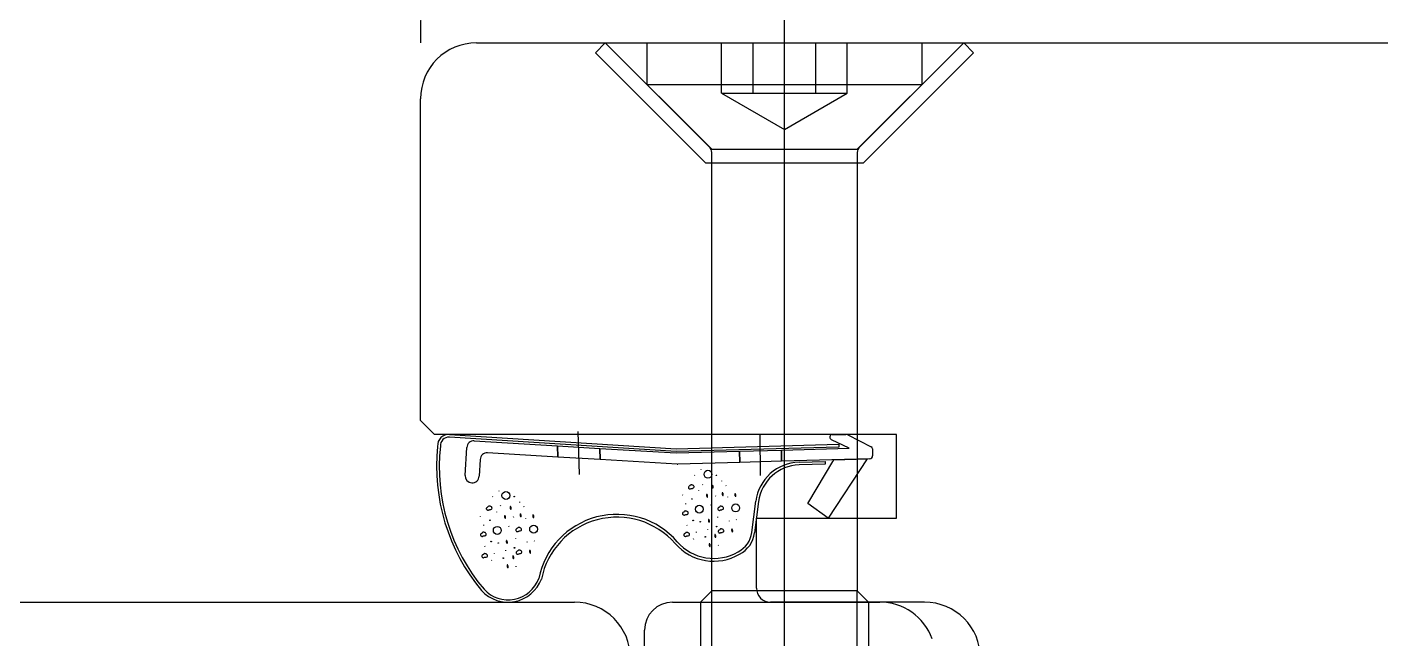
# Model space of a CAD drawing. Header units: centimetres. Extents: x 0.3 to 84.3, y 0.3 to 59.7.
# Drawn here: x 52.7259 to 52.8226, y 11.896 to 11.9397 of the extents above; entities that cross this region are included whole.
import ezdxf

# ---------------------------------------------------------------- set-up
doc = ezdxf.new("R2010")
doc.units = ezdxf.units.CM
doc.linetypes.add('AUSGEZOGEN', pattern=[0])
doc.linetypes.add('VERDECKT', pattern=[9.524999999999999, 6.35, -3.175])
doc.layers.add('Fenster', color=7, linetype='AUSGEZOGEN', lineweight=35)
doc.layers.add('Oeffnungsrichtung Fenster', color=7, linetype='AUSGEZOGEN', lineweight=25)

msp = doc.modelspace()

# ---------------------------------------------------------------- linework, layer by layer
at = {"layer": 'Fenster', "color": 7, "linetype": 'AUSGEZOGEN', "lineweight": 25}
for p, q in [((52.78000581019972, 11.85460041112629), (52.78000581019972, 11.94260040915933)), ((52.75800581069146, 11.93859940924909), (52.88200580791984, 11.93859940924909)), ((52.76649870372038, 11.9378923024839), (52.76720581048578, 11.93859940924932)), ((52.76720581048578, 11.93859940924932), (52.77480581031588, 11.9309994094192)), ((52.77020581041873, 11.93860040924874), (52.78980580998061, 11.93860040924874)), ((52.77020581041873, 11.93560040931579), (52.77020581041873, 11.93860040924874)), ((52.77551675040769, 11.93500040932918), (52.77551675040769, 11.93860040924874)), ((52.7777612803037, 11.93500040932918), (52.7777612803037, 11.93860040924874)), ((52.78225034009568, 11.93500040932918), (52.78225034009568, 11.93860040924874)), ((52.78449486999164, 11.93500040932918), (52.78449486999164, 11.93860040924874)), ((52.78520581008345, 11.9309994094192), (52.79280580991356, 11.93859940924932)), ((52.78980580998061, 11.93860040924874), (52.78980580998061, 11.93560040931579)), ((52.79280580991356, 11.93859940924932), (52.79351291667894, 11.9378923024839)), ((52.7743915967628, 11.92999940944156), (52.76649870372038, 11.9378923024839)), ((52.79351291667894, 11.9378923024839), (52.78562002363658, 11.92999940944156)), ((52.78980580998061, 11.93560040931579), (52.77020581041873, 11.93560040931579)), ((52.77020581041873, 11.93560040931579), (52.77463107438798, 11.93117514534651)), ((52.78980580998061, 11.93560040931579), (52.7853805460114, 11.93117514534651)), ((52.75400581078086, 11.91159940985258), (52.75400581078086, 11.93459940933849)), ((52.77551675040769, 11.93500040932918), (52.78449486999164, 11.93500040932918)), ((52.77551675040769, 11.93500040932918), (52.78000581019972, 11.93240864944987)), ((52.78000581019972, 11.93240864944987), (52.78449486999164, 11.93500040932918)), ((52.77480581031588, 11.9309994094192), (52.78520581008345, 11.9309994094192)), ((52.77480681031532, 11.9309994094192), (52.78520481008407, 11.9309994094192)), ((52.77480681031532, 11.89940041012492), (52.77480681031532, 11.93075088128731)), ((52.78520481008407, 11.93075088128731), (52.78520481008407, 11.89940041012492)), ((52.78562002363658, 11.92999940944156), (52.7743915967628, 11.92999940944156)), ((52.75500581075851, 11.91059940987494), (52.75400581078086, 11.91159940985258)), ((52.78800581002091, 11.91059940987494), (52.75500581075851, 11.91059940987494)), ((52.77227397580748, 11.90936936055996), (52.75606554374468, 11.91039981283725)), ((52.75607823314117, 11.91059940987494), (52.77227751757425, 11.90956953915884)), ((52.76535608047075, 11.90773627733597), (52.76526966383458, 11.91080999922815)), ((52.77825039013807, 11.91059422723138), (52.77827060903721, 11.90766512802166)), ((52.7834107627184, 11.91059940987494), (52.78439984537613, 11.91059940987494)), ((52.78452129264824, 11.91056253551278), (52.78620792604998, 11.90971732289405)), ((52.78800581002091, 11.90459941000905), (52.78800581002091, 11.91059940987494)), ((52.75719813934093, 11.90766684677792), (52.7573163887547, 11.90966334794184)), ((52.7578450763991, 11.9101329108793), (52.76379812571125, 11.90977656845612)), ((52.76382058873438, 11.90897758935953), (52.76379812571125, 11.90977656845612)), ((52.76379812571125, 11.90977656845612), (52.7668043702993, 11.90959661824496)), ((52.76379812571125, 11.90977656845612), (52.76382058873438, 11.90897758935953)), ((52.76682677994535, 11.90879953769854), (52.7668043702993, 11.90959661824496)), ((52.7668043702993, 11.90959661824496), (52.77227276114854, 11.90926928689856)), ((52.7668043702993, 11.90959661824496), (52.76682677994535, 11.90879953769854)), ((52.77227276114854, 11.90926928689856), (52.7767815928057, 11.90939605115337)), ((52.78389030868841, 11.9096959497726), (52.77227397580748, 11.90936936055996)), ((52.77227751757425, 11.90956953915884), (52.78388468797817, 11.90989587077161)), ((52.7767815928057, 11.90939605115337), (52.77978040779018, 11.90948036180758)), ((52.77680407564683, 11.90859636715746), (52.7767815928057, 11.90939605115337)), ((52.7767815928057, 11.90939605115337), (52.77680407564683, 11.90859636715746)), ((52.77978040779018, 11.90948036180758), (52.78462327199011, 11.90961651727267)), ((52.77980289063132, 11.90868067781171), (52.77978040779018, 11.90948036180758)), ((52.77978040779018, 11.90948036180758), (52.77980289063132, 11.90868067781171)), ((52.78462327199011, 11.90961651727267), (52.78336310986226, 11.91021772673976)), ((52.78388468797817, 11.90989587077161), (52.78389030868841, 11.9096959497726)), ((52.78628705815757, 11.90956353832858), (52.78630111790562, 11.90906345226486)), ((52.75826733957114, 11.90880562276939), (52.75819638992287, 11.90760772207109)), ((52.76382058873438, 11.90897758935953), (52.75879602721554, 11.90927518570693)), ((52.76682677994535, 11.90879953769854), (52.76382058873438, 11.90897758935953)), ((52.77234704122203, 11.90847258188628), (52.76682677994535, 11.90879953769854)), ((52.77680407564683, 11.90859636715746), (52.77238193252536, 11.90847204012112)), ((52.77980289063132, 11.90868067781171), (52.77680407564683, 11.90859636715746)), ((52.78610681761699, 11.90885791055562), (52.77980289063132, 11.90868067781171)), ((52.78104493520432, 11.908615557957), (52.78291770806368, 11.90866821032328)), ((52.78292332877396, 11.90846828932431), (52.78105055591457, 11.90841563695804)), ((52.78168304753927, 11.90566421502054), (52.78352738047356, 11.90878539056548)), ((52.78291770806368, 11.90866821032328), (52.78292332877396, 11.90846828932431)), ((52.78590689661803, 11.9088522898453), (52.78312541159038, 11.90459941000905)), ((52.78352738047356, 11.90878539056548), (52.78590689661803, 11.9088522898453)), ((52.77359988355985, 11.90764588403568), (52.7735876263075, 11.90767781482228)), ((52.77406228277864, 11.90805776180341), (52.77405002552632, 11.90808969259002)), ((52.7596289669054, 11.90653779683294), (52.7596167096531, 11.90656972761954)), ((52.77313833057161, 11.9068326717058), (52.77313678176206, 11.90680071148445)), ((52.77313678176206, 11.90680071148445), (52.77314136172011, 11.90676987118873)), ((52.77316383374892, 11.90687217669038), (52.77313833057161, 11.9068326717058)), ((52.77314136172011, 11.90676987118873), (52.77315940740041, 11.90674043554564)), ((52.77315940740041, 11.90674043554564), (52.77319862854213, 11.90671064585618)), ((52.77319307145657, 11.90689124622745), (52.77316383374892, 11.90687217669038)), ((52.77322342914992, 11.90690418498175), (52.77319307145657, 11.90689124622745)), ((52.77319862854213, 11.90671064585618), (52.77323458795297, 11.90669293102351)), ((52.77325340284145, 11.90693078001992), (52.77322342914992, 11.90690418498175)), ((52.77323458795297, 11.90669293102351), (52.77326737293988, 11.90669258646845)), ((52.77328011413488, 11.90696945019454), (52.77325340284145, 11.90693078001992)), ((52.77326737293988, 11.90669258646845), (52.77329856543968, 11.9067067333413)), ((52.77331278937982, 11.90698703593426), (52.77328011413488, 11.90696945019454)), ((52.77329856543968, 11.9067067333413), (52.77332957144085, 11.90672190250994)), ((52.77334696957774, 11.90698483438237), (52.77331278937982, 11.90698703593426)), ((52.77332957144085, 11.90672190250994), (52.77336151077298, 11.90673196236012)), ((52.77338560870322, 11.90698133607594), (52.77334696957774, 11.90698483438237)), ((52.77336151077298, 11.90673196236012), (52.77339642688375, 11.90673728669781)), ((52.77342239163201, 11.90697644260818), (52.77338560870322, 11.90698133607594)), ((52.77339642688375, 11.90673728669781), (52.77342883841907, 11.90673898584833)), ((52.77346224986395, 11.90696049619087), (52.77342239163201, 11.90697644260818)), ((52.77342883841907, 11.90673898584833), (52.77345966838667, 11.90674356351451)), ((52.77345966838667, 11.90674356351451), (52.77351573364277, 11.90676506095379)), ((52.77350193265863, 11.90693395838003), (52.77346224986395, 11.90696049619087)), ((52.77352768837617, 11.90690276409237), (52.77350193265863, 11.90693395838003)), ((52.77351573364277, 11.90676506095379), (52.77353762795363, 11.90680215735279)), ((52.77354369083585, 11.90687295508629), (52.77352768837617, 11.90690276409237)), ((52.77353762795363, 11.90680215735279), (52.77354762278423, 11.9068398844307)), ((52.77354762278423, 11.9068398844307), (52.77354369083585, 11.90687295508629)), ((52.77389298506805, 11.9065536053729), (52.77388072781574, 11.9065855361595)), ((52.77417081636684, 11.90698836247725), (52.77415855911448, 11.90702029326385)), ((52.77554131162408, 11.90725286445695), (52.77552905437176, 11.9072847952436)), ((52.77583966556966, 11.90691939047333), (52.77582740831733, 11.90695132125993)), ((52.75916656768668, 11.90612591906516), (52.7591543104343, 11.90615784985176)), ((52.7611079957509, 11.90573289948648), (52.76109573849854, 11.90576483027312)), ((52.77273321834507, 11.90624814020571), (52.77272096109277, 11.90628007099231)), ((52.77296624049876, 11.90561257223076), (52.77295398324641, 11.90564450301745)), ((52.774760204031, 11.90551768616347), (52.77474794677867, 11.90554961695007)), ((52.77509906216556, 11.90618308956582), (52.77508680491324, 11.90621502035242)), ((52.77596431945217, 11.90610106162936), (52.77595206219981, 11.90613299241596)), ((52.77767465852511, 11.90358720710956), (52.77796074707837, 11.90582298081304)), ((52.7781591295465, 11.90579759588555), (52.77787304099325, 11.90356182218211)), ((52.78312541159038, 11.90459941000905), (52.78168304753927, 11.90566421502054)), ((52.75829990247186, 11.90472817523515), (52.75828764521953, 11.90476010602183)), ((52.75870501469836, 11.90531270673532), (52.75870346588881, 11.90528074651398)), ((52.75870346588881, 11.90528074651398), (52.75870804584686, 11.90524990621825)), ((52.75873051787568, 11.90535221171986), (52.75870501469836, 11.90531270673532)), ((52.75870804584686, 11.90524990621825), (52.75872609152719, 11.90522047057516)), ((52.75872609152719, 11.90522047057516), (52.75876531266891, 11.90519068088566)), ((52.75875975558333, 11.90537128125698), (52.75873051787568, 11.90535221171986)), ((52.75879011327668, 11.90538422001128), (52.75875975558333, 11.90537128125698)), ((52.75876531266891, 11.90519068088566), (52.75880127207975, 11.90517296605303)), ((52.75882008696826, 11.90541081504944), (52.75879011327668, 11.90538422001128)), ((52.75880127207975, 11.90517296605303), (52.75883405706666, 11.90517262149793)), ((52.75884679826162, 11.90544948522398), (52.75882008696826, 11.90541081504944)), ((52.75883405706666, 11.90517262149793), (52.75886524956645, 11.90518676837078)), ((52.75887947350657, 11.90546707096378), (52.75884679826162, 11.90544948522398)), ((52.75886524956645, 11.90518676837078), (52.75889625556763, 11.90520193753946)), ((52.75891365370449, 11.90546486941184), (52.75887947350657, 11.90546707096378)), ((52.75889625556763, 11.90520193753946), (52.75892819489974, 11.90521199738965)), ((52.75895229282997, 11.90546137110542), (52.75891365370449, 11.90546486941184)), ((52.75892819489974, 11.90521199738965), (52.75896311101059, 11.90521732172733)), ((52.75898907575876, 11.90545647763765), (52.75895229282997, 11.90546137110542)), ((52.75896311101059, 11.90521732172733), (52.75899552254583, 11.90521902087785)), ((52.75902893399075, 11.9054405312204), (52.75898907575876, 11.90545647763765)), ((52.75899552254583, 11.90521902087785), (52.75902635251342, 11.90522359854404)), ((52.75902635251342, 11.90522359854404), (52.75908241776958, 11.90524509598331)), ((52.75906861678541, 11.90541399340955), (52.75902893399075, 11.9054405312204)), ((52.75909437250294, 11.90538279912189), (52.75906861678541, 11.90541399340955)), ((52.75908241776958, 11.90524509598331), (52.75910431208039, 11.90528219238227)), ((52.75911037496263, 11.90535299011577), (52.75909437250294, 11.90538279912189)), ((52.75910431208039, 11.90528219238227), (52.75911430691098, 11.90531991946023)), ((52.75911430691098, 11.90531991946023), (52.75911037496263, 11.90535299011577)), ((52.75945966919488, 11.90503364040242), (52.75944741194251, 11.90506557118902)), ((52.7597375004936, 11.90546839750673), (52.75972524324123, 11.90550032829333)), ((52.76066574629231, 11.9046631245953), (52.76065348904001, 11.9046950553819)), ((52.76140634969639, 11.90539942550281), (52.76139409244411, 11.90543135628941)), ((52.76153100357899, 11.90458109665888), (52.76151874632663, 11.90461302744548)), ((52.77272572442696, 11.90496555874016), (52.7727241756174, 11.90493359851885)), ((52.7727241756174, 11.90493359851885), (52.77272875557546, 11.90490275822313)), ((52.77275122760429, 11.90500506372469), (52.77272572442696, 11.90496555874016)), ((52.77272875557546, 11.90490275822313), (52.77274680125577, 11.90487332258003)), ((52.77274680125577, 11.90487332258003), (52.77278602239749, 11.90484353289053)), ((52.77278046531194, 11.9050241332618), (52.77275122760429, 11.90500506372469)), ((52.77281082300529, 11.90503707201615), (52.77278046531194, 11.9050241332618)), ((52.77278602239749, 11.90484353289053), (52.77282198180833, 11.90482581805786)), ((52.7728407966968, 11.90506366705431), (52.77281082300529, 11.90503707201615)), ((52.77282198180833, 11.90482581805786), (52.77285476679524, 11.9048254735028)), ((52.77286750799025, 11.90510233722885), (52.7728407966968, 11.90506366705431)), ((52.77285476679524, 11.9048254735028), (52.77288595929504, 11.90483962037561)), ((52.77290018323515, 11.90511992296866), (52.77286750799025, 11.90510233722885)), ((52.77288595929504, 11.90483962037561), (52.77291696529622, 11.90485478954434)), ((52.77293436343307, 11.90511772141672), (52.77290018323515, 11.90511992296866)), ((52.77291696529622, 11.90485478954434), (52.77294890462835, 11.90486484939447)), ((52.77297300255855, 11.90511422311029), (52.77293436343307, 11.90511772141672)), ((52.77294890462835, 11.90486484939447), (52.77298382073911, 11.90487017373216)), ((52.77300978548735, 11.90510932964253), (52.77297300255855, 11.90511422311029)), ((52.77298382073911, 11.90487017373216), (52.77301623227443, 11.90487187288273)), ((52.77304964371936, 11.90509338322523), (52.77300978548735, 11.90510932964253)), ((52.77301623227443, 11.90487187288273), (52.77304706224202, 11.90487645054882)), ((52.77304706224202, 11.90487645054882), (52.7731031274981, 11.90489794798819)), ((52.773089326514, 11.90506684541433), (52.77304964371936, 11.90509338322523)), ((52.77311508223154, 11.90503565112677), (52.773089326514, 11.90506684541433)), ((52.7731031274981, 11.90489794798819), (52.77312502180899, 11.90493504438719)), ((52.77313108469119, 11.90500584212064), (52.77311508223154, 11.90503565112677)), ((52.77312502180899, 11.90493504438719), (52.77313501663957, 11.90497277146506)), ((52.77313501663957, 11.90497277146506), (52.77313108469119, 11.90500584212064)), ((52.77525030869997, 11.90466285255971), (52.77523805144767, 11.90469478334631)), ((52.77524403817553, 11.9053059126085), (52.77524248936593, 11.90527395238714)), ((52.77524248936593, 11.90527395238714), (52.77524706932401, 11.90524311209142)), ((52.7752695413528, 11.90534541759303), (52.77524403817553, 11.9053059126085)), ((52.77524706932401, 11.90524311209142), (52.77526511500434, 11.90521367644833)), ((52.77526511500434, 11.90521367644833), (52.77530433614602, 11.90518388675883)), ((52.77529877906045, 11.90536448713015), (52.7752695413528, 11.90534541759303)), ((52.77532913675387, 11.9053774258844), (52.77529877906045, 11.90536448713015)), ((52.77530433614602, 11.90518388675883), (52.77534029555687, 11.9051661719262)), ((52.77535911044534, 11.90540402092261), (52.77532913675387, 11.9053774258844)), ((52.77534029555687, 11.9051661719262), (52.77537308054377, 11.90516582737114)), ((52.77538582173872, 11.90544269109719), (52.77535911044534, 11.90540402092261)), ((52.77537308054377, 11.90516582737114), (52.77540427304361, 11.90517997424395)), ((52.77541849698364, 11.90546027683695), (52.77538582173872, 11.90544269109719)), ((52.77540427304361, 11.90517997424395), (52.77543527904479, 11.90519514341263)), ((52.77545267718168, 11.90545807528501), (52.77541849698364, 11.90546027683695)), ((52.77543527904479, 11.90519514341263), (52.77546721837686, 11.90520520326282)), ((52.77549131630715, 11.90545457697858), (52.77545267718168, 11.90545807528501)), ((52.77546721837686, 11.90520520326282), (52.77550213448765, 11.90521052760051)), ((52.77552809923588, 11.90544968351082), (52.77549131630715, 11.90545457697858)), ((52.77550213448765, 11.90521052760051), (52.77553454602295, 11.90521222675098)), ((52.77556795746781, 11.90543373709352), (52.77552809923588, 11.90544968351082)), ((52.77553454602295, 11.90521222675098), (52.77556537599053, 11.90521680441716)), ((52.77556537599053, 11.90521680441716), (52.77562144124663, 11.90523830185648)), ((52.77560764026253, 11.90540719928268), (52.77556795746781, 11.90543373709352)), ((52.77563339598001, 11.90537600499506), (52.77560764026253, 11.90540719928268)), ((52.77562144124663, 11.90523830185648), (52.7756433355575, 11.90527539825544)), ((52.77564939843966, 11.90534619598894), (52.77563339598001, 11.90537600499506)), ((52.7756433355575, 11.90527539825544), (52.77565333038815, 11.90531312533335)), ((52.77565333038815, 11.90531312533335), (52.77564939843966, 11.90534619598894)), ((52.77800581024442, 11.8995994101208), (52.77800581024442, 11.90459941000905)), ((52.77800581024442, 11.90459941000905), (52.78800581002091, 11.90459941000905)), ((52.75846686736193, 11.90359995799818), (52.75843419211699, 11.90358237225837)), ((52.75850104755985, 11.90359775644625), (52.75846686736193, 11.90359995799818)), ((52.75853968668532, 11.90359425813977), (52.75850104755985, 11.90359775644625)), ((52.75853292462555, 11.90409260726028), (52.75852066737318, 11.90412453804688)), ((52.75857646961418, 11.90358936467201), (52.75853968668532, 11.90359425813977)), ((52.75861632784611, 11.90357341825471), (52.75857646961418, 11.90358936467201)), ((52.76032688815781, 11.90399772119299), (52.76031463090542, 11.90402965197959)), ((52.7608107223023, 11.90378594763797), (52.76080917349274, 11.90375398741662)), ((52.76080917349274, 11.90375398741662), (52.76081375345075, 11.9037231471209)), ((52.76083622547963, 11.90382545262255), (52.7608107223023, 11.90378594763797)), ((52.76081375345075, 11.9037231471209), (52.76083179913113, 11.90369371147781)), ((52.76083179913113, 11.90369371147781), (52.76087102027276, 11.90366392178831)), ((52.76086546318727, 11.90384452215963), (52.76083622547963, 11.90382545262255)), ((52.76089582088061, 11.90385746091393), (52.76086546318727, 11.90384452215963)), ((52.76087102027276, 11.90366392178831), (52.76090697968362, 11.90364620695568)), ((52.76092579457207, 11.90388405595209), (52.76089582088061, 11.90385746091393)), ((52.76090697968362, 11.90364620695568), (52.7609397646706, 11.90364586240058)), ((52.76095250586553, 11.90392272612667), (52.76092579457207, 11.90388405595209)), ((52.7609397646706, 11.90364586240058), (52.76097095717039, 11.90366000927347)), ((52.76098518111045, 11.90394031186643), (52.76095250586553, 11.90392272612667)), ((52.76097095717039, 11.90366000927347), (52.76100196317157, 11.90367517844211)), ((52.76101936130841, 11.90393811031449), (52.76098518111045, 11.90394031186643)), ((52.76100196317157, 11.90367517844211), (52.76103390250362, 11.9036852382923)), ((52.76105800043389, 11.90393461200811), (52.76101936130841, 11.90393811031449)), ((52.76103390250362, 11.9036852382923), (52.76106881861441, 11.90369056262998)), ((52.76109478336264, 11.90392971854035), (52.76105800043389, 11.90393461200811)), ((52.76106881861441, 11.90369056262998), (52.76110123014976, 11.9036922617805)), ((52.76113464159457, 11.90391377212305), (52.76109478336264, 11.90392971854035)), ((52.76110123014976, 11.9036922617805), (52.76113206011736, 11.90369683944668)), ((52.76113206011736, 11.90369683944668), (52.76118812537337, 11.90371833688596)), ((52.76117432438934, 11.9038872343122), (52.76113464159457, 11.90391377212305)), ((52.76120008010684, 11.90385604002454), (52.76117432438934, 11.9038872343122)), ((52.76118812537337, 11.90371833688596), (52.76121001968431, 11.90375543328497)), ((52.76121608256649, 11.90382623101846), (52.76120008010684, 11.90385604002454)), ((52.76121001968431, 11.90375543328497), (52.76122001451494, 11.90379316036288)), ((52.76122001451494, 11.90379316036288), (52.76121608256649, 11.90382623101846)), ((52.77298650307189, 11.90359172048652), (52.77295382782697, 11.90357413474671)), ((52.77302068326992, 11.90358951893459), (52.77298650307189, 11.90359172048652)), ((52.7730593223954, 11.90358602062811), (52.77302068326992, 11.90358951893459)), ((52.77305256033556, 11.90408436974863), (52.77304030308323, 11.90411630053528)), ((52.77372503523512, 11.9035903340241), (52.77371277798281, 11.9036222648107)), ((52.7745337248098, 11.90379888884359), (52.77452146755741, 11.90383081963024)), ((52.77526333894708, 11.90368528359645), (52.77526179013754, 11.90365332337515)), ((52.77526179013754, 11.90365332337515), (52.77526637009559, 11.90362248307943)), ((52.77528884212444, 11.90372478858099), (52.77526333894708, 11.90368528359645)), ((52.77526637009559, 11.90362248307943), (52.77528441577596, 11.90359304743634)), ((52.77528441577596, 11.90359304743634), (52.7753236369177, 11.90356325774683)), ((52.77531807983208, 11.9037438581181), (52.77528884212444, 11.90372478858099)), ((52.77534843752549, 11.90375679687245), (52.77531807983208, 11.9037438581181)), ((52.77537841121701, 11.90378339191061), (52.77534843752549, 11.90375679687245)), ((52.77540512251039, 11.90382206208515), (52.77537841121701, 11.90378339191061)), ((52.7754377977553, 11.90383964782495), (52.77540512251039, 11.90382206208515)), ((52.77547197795323, 11.90383744627302), (52.7754377977553, 11.90383964782495)), ((52.77551061707877, 11.90383394796659), (52.77547197795323, 11.90383744627302)), ((52.7754865191485, 11.90358457425077), (52.77552143525932, 11.90358989858851)), ((52.77554740000755, 11.90382905449884), (52.77551061707877, 11.90383394796659)), ((52.77552143525932, 11.90358989858851), (52.77555384679457, 11.90359159773903)), ((52.77558725823949, 11.90381310808148), (52.77554740000755, 11.90382905449884)), ((52.77555384679457, 11.90359159773903), (52.77558467676215, 11.90359617540512)), ((52.77558467676215, 11.90359617540512), (52.77564074201833, 11.90361767284448)), ((52.77562694103414, 11.90378657027063), (52.77558725823949, 11.90381310808148)), ((52.77565269675168, 11.90375537598307), (52.77562694103414, 11.90378657027063)), ((52.77564074201833, 11.90361767284448), (52.77566263632912, 11.90365476924344)), ((52.77566869921135, 11.90372556697694), (52.77565269675168, 11.90375537598307)), ((52.77566263632912, 11.90365476924344), (52.77567263115974, 11.90369249632131)), ((52.77567263115974, 11.90369249632131), (52.77566869921135, 11.90372556697694)), ((52.77607878497278, 11.90439211627791), (52.77606652772042, 11.90442404706451)), ((52.77657232699028, 11.90448292974861), (52.77656006973797, 11.90451486053521)), ((52.75829240855371, 11.90344559376964), (52.75829085974417, 11.90341363354838)), ((52.75829085974417, 11.90341363354838), (52.75829543970222, 11.90338279325265)), ((52.75831791173105, 11.90348509875421), (52.75829240855371, 11.90344559376964)), ((52.75829543970222, 11.90338279325265), (52.75831348538259, 11.90335335760947)), ((52.75831348538259, 11.90335335760947), (52.7583527065243, 11.90332356792005)), ((52.75834714943868, 11.90350416829128), (52.75831791173105, 11.90348509875421)), ((52.75837750713204, 11.90351710704563), (52.75834714943868, 11.90350416829128)), ((52.7583527065243, 11.90332356792005), (52.75838866593515, 11.90330585308734)), ((52.75840748082361, 11.90354370208384), (52.75837750713204, 11.90351710704563)), ((52.75838866593515, 11.90330585308734), (52.75842145092201, 11.90330550853228)), ((52.75843419211699, 11.90358237225837), (52.75840748082361, 11.90354370208384)), ((52.75842145092201, 11.90330550853228), (52.75845264342186, 11.90331965540513)), ((52.75845264342186, 11.90331965540513), (52.75848364942297, 11.90333482457386)), ((52.75848364942297, 11.90333482457386), (52.75851558875511, 11.90334488442395)), ((52.75851558875511, 11.90334488442395), (52.75855050486594, 11.90335020876164)), ((52.75855050486594, 11.90335020876164), (52.75858291640118, 11.9033519079122)), ((52.75858291640118, 11.9033519079122), (52.75861374636877, 11.90335648557834)), ((52.75861374636877, 11.90335648557834), (52.75866981162491, 11.90337798301767)), ((52.75865601064075, 11.90354688044386), (52.75861632784611, 11.90357341825471)), ((52.75868176635828, 11.90351568615629), (52.75865601064075, 11.90354688044386)), ((52.75866981162491, 11.90337798301767), (52.75869170593574, 11.90341507941667)), ((52.75869776881798, 11.90348587715016), (52.75868176635828, 11.90351568615629)), ((52.75869170593574, 11.90341507941667), (52.75870170076632, 11.90345280649454)), ((52.75870170076632, 11.90345280649454), (52.75869776881798, 11.90348587715016)), ((52.76081699282675, 11.90314288758923), (52.76080473557442, 11.90317481837583)), ((52.76164546909954, 11.90287215130738), (52.76163321184723, 11.90290408209399)), ((52.7621390111171, 11.90296296477814), (52.76212675386473, 11.90299489556474)), ((52.77281204426378, 11.90343735625798), (52.77281049545418, 11.90340539603672)), ((52.77281049545418, 11.90340539603672), (52.77281507541226, 11.90337455574095)), ((52.77283754744104, 11.90347686124255), (52.77281204426378, 11.90343735625798)), ((52.77281507541226, 11.90337455574095), (52.77283312109263, 11.90334512009786)), ((52.77283312109263, 11.90334512009786), (52.77287234223427, 11.9033153304084)), ((52.77286678514872, 11.90349593077963), (52.77283754744104, 11.90347686124255)), ((52.77289714284211, 11.90350886953397), (52.77286678514872, 11.90349593077963)), ((52.77287234223427, 11.9033153304084), (52.77290830164512, 11.90329761557568)), ((52.77292711653359, 11.90353546457213), (52.77289714284211, 11.90350886953397)), ((52.77290830164512, 11.90329761557568), (52.77294108663202, 11.90329727102062)), ((52.77295382782697, 11.90357413474671), (52.77292711653359, 11.90353546457213)), ((52.77294108663202, 11.90329727102062), (52.77297227913189, 11.90331141789348)), ((52.77297227913189, 11.90331141789348), (52.77300328513303, 11.90332658706216)), ((52.77300328513303, 11.90332658706216), (52.7730352244651, 11.9033366469123)), ((52.7730352244651, 11.9033366469123), (52.7730701405759, 11.90334197124999)), ((52.77309610532413, 11.90358112716031), (52.7730593223954, 11.90358602062811)), ((52.7730701405759, 11.90334197124999), (52.77310255211121, 11.90334367040055)), ((52.77313596355606, 11.90356518074305), (52.77309610532413, 11.90358112716031)), ((52.77310255211121, 11.90334367040055), (52.77313338207879, 11.90334824806669)), ((52.77313338207879, 11.90334824806669), (52.77318944733489, 11.90336974550601)), ((52.77317564635078, 11.9035386429322), (52.77313596355606, 11.90356518074305)), ((52.77320140206825, 11.90350744864459), (52.77317564635078, 11.9035386429322)), ((52.77318944733489, 11.90336974550601), (52.77321134164576, 11.90340684190501)), ((52.77321740452794, 11.90347763963851), (52.77320140206825, 11.90350744864459)), ((52.77321134164576, 11.90340684190501), (52.7732213364764, 11.90344456898288)), ((52.7732213364764, 11.90344456898288), (52.77321740452794, 11.90347763963851)), ((52.77352772678771, 11.90309039404292), (52.77351546953534, 11.90312232482952)), ((52.77528234316008, 11.90265281219182), (52.77527008590776, 11.90268474297841)), ((52.7753236369177, 11.90356325774683), (52.77535959632852, 11.90354554291417)), ((52.77535959632852, 11.90354554291417), (52.7753923813154, 11.9035451983591)), ((52.7753923813154, 11.9035451983591), (52.77542357381525, 11.90355934523195)), ((52.77542357381525, 11.90355934523195), (52.77545457981643, 11.90357451440064)), ((52.77545457981643, 11.90357451440064), (52.7754865191485, 11.90358457425077)), ((52.75837872839054, 11.9019173912875), (52.75837717958099, 11.90188543106619)), ((52.75837717958099, 11.90188543106619), (52.758381759539, 11.90185459077048)), ((52.75840423156788, 11.90195689627203), (52.75837872839054, 11.9019173912875)), ((52.758381759539, 11.90185459077048), (52.75839980521937, 11.90182515512734)), ((52.75839980521937, 11.90182515512734), (52.75843902636101, 11.90179536543788)), ((52.75843346927552, 11.90197596580915), (52.75840423156788, 11.90195689627203)), ((52.75846382696886, 11.9019889045635), (52.75843346927552, 11.90197596580915)), ((52.75843902636101, 11.90179536543788), (52.75847498577187, 11.90177765060521)), ((52.75849380066034, 11.90201549960166), (52.75846382696886, 11.9019889045635)), ((52.75847498577187, 11.90177765060521), (52.75850777075885, 11.90177730605014)), ((52.75852051195378, 11.90205416977619), (52.75849380066034, 11.90201549960166)), ((52.75850777075885, 11.90177730605014), (52.75853896325864, 11.90179145292296)), ((52.75855318719871, 11.902071755516), (52.75852051195378, 11.90205416977619)), ((52.75853896325864, 11.90179145292296), (52.75856996925982, 11.90180662209168)), ((52.75858736739666, 11.90206955396407), (52.75855318719871, 11.902071755516)), ((52.75856996925982, 11.90180662209168), (52.75860190859187, 11.90181668194182)), ((52.75862600652214, 11.90206605565759), (52.75858736739666, 11.90206955396407)), ((52.75860190859187, 11.90181668194182), (52.75863682470266, 11.90182200627951)), ((52.75861924446231, 11.9025644047781), (52.75860698721002, 11.90259633556471)), ((52.75866278945089, 11.90206116218983), (52.75862600652214, 11.90206605565759)), ((52.75863682470266, 11.90182200627951), (52.75866923623803, 11.90182370543008)), ((52.75870264768285, 11.90204521577253), (52.75866278945089, 11.90206116218983)), ((52.75866923623803, 11.90182370543008), (52.75870006620562, 11.90182828309617)), ((52.75870006620562, 11.90182828309617), (52.75875613146166, 11.90184978053553)), ((52.75874233047759, 11.90201867796168), (52.75870264768285, 11.90204521577253)), ((52.75876808619509, 11.90198748367412), (52.75874233047759, 11.90201867796168)), ((52.75875613146166, 11.90184978053553), (52.75877802577256, 11.90188687693453)), ((52.75878408865474, 11.90195767466799), (52.75876808619509, 11.90198748367412)), ((52.75877802577256, 11.90188687693453), (52.75878802060318, 11.90192460401241)), ((52.75878802060318, 11.90192460401241), (52.75878408865474, 11.90195767466799)), ((52.75929171936195, 11.90207036905363), (52.75927946210955, 11.90210229984023)), ((52.76010040893655, 11.90227892387306), (52.76008815168423, 11.90231085465967)), ((52.76083002307391, 11.90216531862593), (52.76082847426431, 11.90213335840467)), ((52.76082847426431, 11.90213335840467), (52.76083305422237, 11.90210251810895)), ((52.76085552625118, 11.90220482361051), (52.76083002307391, 11.90216531862593)), ((52.76083305422237, 11.90210251810895), (52.76085109990279, 11.90207308246582)), ((52.76085109990279, 11.90207308246582), (52.76089032104446, 11.90204329277635)), ((52.76088476395885, 11.90222389314759), (52.76085552625118, 11.90220482361051)), ((52.76091512165224, 11.90223683190193), (52.76088476395885, 11.90222389314759)), ((52.76089032104446, 11.90204329277635), (52.76092628045529, 11.90202557794365)), ((52.76094509534378, 11.90226342694009), (52.76091512165224, 11.90223683190193)), ((52.76092628045529, 11.90202557794365), (52.76095906544217, 11.90202523338858)), ((52.76097180663714, 11.90230209711467), (52.76094509534378, 11.90226342694009)), ((52.76095906544217, 11.90202523338858), (52.76099025794206, 11.90203938026143)), ((52.76100448188206, 11.90231968285448), (52.76097180663714, 11.90230209711467)), ((52.76099025794206, 11.90203938026143), (52.76102126394319, 11.90205454943016)), ((52.76103866208006, 11.90231748130255), (52.76100448188206, 11.90231968285448)), ((52.76102126394319, 11.90205454943016), (52.76105320327525, 11.90206460928025)), ((52.76107730120554, 11.90231398299607), (52.76103866208006, 11.90231748130255)), ((52.76105320327525, 11.90206460928025), (52.7610881193861, 11.90206993361794)), ((52.7611140841343, 11.90230908952827), (52.76107730120554, 11.90231398299607)), ((52.7610881193861, 11.90206993361794), (52.76112053092134, 11.90207163276851)), ((52.76115394236626, 11.902293143111), (52.7611140841343, 11.90230908952827)), ((52.76112053092134, 11.90207163276851), (52.76115136088893, 11.90207621043465)), ((52.76115136088893, 11.90207621043465), (52.76120742614506, 11.90209770787397)), ((52.7611936251609, 11.90226660530016), (52.76115394236626, 11.902293143111)), ((52.76121938087845, 11.90223541101255), (52.7611936251609, 11.90226660530016)), ((52.76120742614506, 11.90209770787397), (52.76122932045594, 11.90213480427296)), ((52.76123538333812, 11.90220560200646), (52.76121938087845, 11.90223541101255)), ((52.76122932045594, 11.90213480427296), (52.76123931528655, 11.90217253135084)), ((52.76123931528655, 11.90217253135084), (52.76123538333812, 11.90220560200646)), ((52.75909441091454, 11.90157042907235), (52.75908215366216, 11.901602359859)), ((52.76084902728683, 11.90113284722134), (52.76083677003451, 11.90116477800794)), ((52.77400681033321, 11.89860041014281), (52.77480681031532, 11.89940041012492)), ((52.77480681031532, 11.86673931760065), (52.77480681031532, 11.89940041012492)), ((52.78520481008407, 11.89940041012492), (52.77480681031532, 11.89940041012492)), ((52.78520481008407, 11.86673931760065), (52.78520481008407, 11.89940041012492)), ((52.78520481008407, 11.89940041012492), (52.78600481006619, 11.89860041014281)), ((52.64499883241881, 11.89859941014316), (52.76499882973661, 11.89859941014316)), ((52.77200581037852, 11.89859941014316), (52.78680498004768, 11.89859941014316)), ((52.77400681033321, 11.89860041014281), (52.77400681033321, 11.86812495821573)), ((52.77400681033321, 11.89860041014281), (52.78600481006619, 11.89860041014281)), ((52.79000580997619, 11.89859941014316), (52.77900581022207, 11.89859941014316)), ((52.78600481006619, 11.89860041014281), (52.78600481006619, 11.86812495821555)), ((52.77000581042324, 11.89495941022447), (52.77000581042324, 11.89659941018786))]:
    msp.add_line(p, q, dxfattribs=at)
for centre, radius in [((52.77453976180305, 11.90774747682935), 0.00028076319946706), ((52.77513837437944, 11.90766978727897), 2.300388841746596e-05), ((52.76010644592981, 11.90622751185887), 0.0002807631994699848), ((52.76070505850619, 11.90614982230844), 2.300388841746596e-05), ((52.77339573676368, 11.9059766616473), 2.300388841746596e-05), ((52.77392095528168, 11.90524918740138), 0.00028076319946706), ((52.7765164491795, 11.90534027622711), 0.0002807631994664061), ((52.75896242089049, 11.90445669667678), 2.300388841681201e-05), ((52.75948763940843, 11.9037292224309), 0.0002807631994706387), ((52.76208313330626, 11.90382031125659), 0.0002807631994706387), ((52.77348205660044, 11.90444845916512), 2.300388841746596e-05), ((52.77399173615775, 11.90435012788483), 2.300388841746596e-05), ((52.77515417726262, 11.90400131702749), 2.300388841746596e-05), ((52.75904874072722, 11.90292849419465), 2.300388841681201e-05), ((52.75955842028452, 11.90283016291427), 2.300388841746596e-05), ((52.77434852666171, 11.90326732365983), 2.300388841746596e-05), ((52.75991521078853, 11.90174735868936), 2.300388841681201e-05), ((52.76072086138939, 11.90248135205701), 2.300388841746596e-05)]:
    msp.add_circle(centre, radius, dxfattribs=at)
for centre, radius, start, end in [((52.7580058106914, 11.93459940933834), 0.003999999910593033, 90, 180), ((52.77420681032869, 11.93075088128716), 0.0005999999865911377, 0, 44.99999999976011), ((52.78580481007056, 11.93075088128716), 0.0005999999865874998, 134.9999999994003, 180), ((52.75602747555494, 11.90980102172429), 0.0007999999821178789, 86.36231219637865, 184.1332071726093), ((52.75602747555494, 11.90980102172429), 0.0005999999865874998, 86.36231219654256, 184.4385025340612), ((52.78345302368677, 11.91040031734482), 0.0002035284376671234, 101.9841791063482, 243.7827965399374), ((52.78440546608633, 11.91039948887578), 0.0001999999955303792, 54.61042695738946, 91.61042695730995), ((52.76901148711295, 11.90829919483812), 0.01385738920666772, 174.0179812088242, 219.7905496225845), ((52.76885352924841, 11.90825143820043), 0.01350814801442152, 173.6110490070153, 220.2707036784954), ((52.7578155140456, 11.90963378558821), 0.0004999999888241291, 86.61042695627364, 176.6104269565129), ((52.78608713715855, 11.90955791761821), 0.0001999999955303792, 1.610426956292468, 52.84707503601948), ((52.75876646486204, 11.9087760604158), 0.0004999999888241291, 86.61042695628568, 176.6104269569194), ((52.77237069110478, 11.90887188211899), 0.0003999999910607585, 266.6104269566981, 271.6104269573028), ((52.78113486656875, 11.90541682197335), 0.003199999928471516, 91.61042695679947, 172.708085060636), ((52.78610119690661, 11.90905783155448), 0.0001999999955303792, 271.6104269572956, 1.610426956292468), ((52.7576972646319, 11.90763728442438), 0.0004999999888241291, 176.6104269569194, 266.6104269562736), ((52.7576972646319, 11.90763728442438), 0.0004999999888241291, 266.6104269562736, 356.6104269564649), ((52.78113486656875, 11.90541682197335), 0.002999999932944775, 91.6104269567645, 172.7080850606611), ((52.77499429115585, 11.90690333256588), 0.0001562929980411124, 171.0134362537094, 182.0828649742365), ((52.77511736410042, 11.90690780859026), 0.0002794473096911709, 182.0828649743244, 190.3555535237162), ((52.77491446731932, 11.90691595623147), 7.547714676766617e-05, 150.0763326727225, 171.0134362541923), ((52.77511736410042, 11.90690780859026), 0.0002794473096911709, 190.3555535237162, 198.628242071836), ((52.77486127070742, 11.90694657488688), 1.409814736114136e-05, 100.3555535063906, 150.0763326745876), ((52.77500066171086, 11.90686846984671), 0.0001562929980411124, 198.6282420711041, 209.6976707926906), ((52.77486127070742, 11.90694657488688), 1.409814736114136e-05, 50.63477437397692, 100.3555535063906), ((52.77493046088789, 11.90682843178646), 7.547714676832011e-05, 209.6976707939941, 230.6347743756185), ((52.77482234037716, 11.90689912163666), 7.547714676832011e-05, 29.69767079516547, 50.63477437476335), ((52.77489153055753, 11.90678097853628), 1.409814736114136e-05, 230.63477440546, 280.3555535063907), ((52.77475213955421, 11.9068590835764), 0.0001562929980368797, 18.6282420717212, 29.69767079196578), ((52.77489153055753, 11.90678097853628), 1.409814736114136e-05, 280.3555535063907, 330.0763326539256), ((52.77463543716458, 11.90681974483281), 0.0002794473096905169, 10.35555352335791, 18.62824207252627), ((52.77483833394573, 11.90681159719164), 7.547714676832011e-05, 330.0763326727225, 351.0134362550349), ((52.77463543716458, 11.90681974483281), 0.0002794473096911709, 2.082864975416308, 10.35555352335791), ((52.77475851010914, 11.90682422085724), 0.0001562929980404584, 351.0134362533026, 2.082864975538123), ((52.77459611775642, 11.90625227204359), 0.0001562929980411123, 171.0134362537094, 182.0828649755381), ((52.77471919070097, 11.90625674806796), 0.0002794473096911709, 182.0828649753633, 190.3555535234543), ((52.77451629391987, 11.90626489570917), 7.547714676766617e-05, 150.0763326715538, 171.0134362541923), ((52.77471919070097, 11.90625674806796), 0.0002794473096911709, 190.3555535234543, 198.628242071836), ((52.77446309730797, 11.90629551436454), 1.409814736179531e-05, 100.3555535632037, 150.0763326683308), ((52.77460248831141, 11.90621740932442), 0.0001562929980411124, 198.6282420711041, 209.6976707943876), ((52.77446309730797, 11.90629551436454), 1.409814736179531e-05, 50.63477437397692, 100.3555535632037), ((52.77453228748845, 11.90617737126417), 7.547714676832011e-05, 209.6976707975082, 230.6347743756185), ((52.77442416697772, 11.90624806111436), 7.547714676766616e-05, 29.69767079399413, 50.63477437476335), ((52.77449335715815, 11.90612991801398), 1.409814735756263e-05, 230.634774337915, 280.3555534818772), ((52.77435396615476, 11.90620802305411), 0.0001562929980404584, 18.62824207193615, 29.6976707943876), ((52.77449335715815, 11.90612991801398), 1.409814735756264e-05, 280.3555534818772, 330.0763326726961), ((52.77423726376514, 11.90616868431052), 0.0002794473096905169, 10.35555352335791, 18.62824207183601), ((52.77444016054628, 11.90616053666935), 7.547714676832011e-05, 330.0763326715538, 351.0134362537029), ((52.77423726376514, 11.90616868431052), 0.0002794473096905169, 2.082864974688396, 10.35555352335791), ((52.77436033670975, 11.90617316033494), 0.0001562929980404584, 351.0134362526593, 2.082864974236492), ((52.77571008862984, 11.90636908835826), 0.0001562929980411124, 171.0134362541163, 182.0828649741418), ((52.77583316157445, 11.90637356438264), 0.0002794473096875921, 182.0828649746357, 190.3555535240745), ((52.77563026479329, 11.90638171202381), 7.547714676832011e-05, 150.0763326727225, 171.0134362550348), ((52.77583316157445, 11.90637356438264), 0.0002794473096911709, 190.3555535240745, 198.628242071836), ((52.77557706818146, 11.90641233067912), 1.409814735756264e-05, 100.3555535102837, 150.076332678953), ((52.77571645918484, 11.90633422563909), 0.0001562929980404584, 198.6282420717212, 209.6976707932562), ((52.77557706818146, 11.90641233067912), 1.409814735756264e-05, 50.63477438714445, 100.3555535102837), ((52.77564625836187, 11.9062941875788), 7.547714676832011e-05, 209.6976707928228, 230.6347743756185), ((52.77553813785113, 11.90636487742899), 7.547714676832011e-05, 29.69767079516547, 50.63477437144854), ((52.77560732803161, 11.90624673432862), 1.409814736114136e-05, 230.63477440546, 280.3555534779841), ((52.77546793702817, 11.90632483936874), 0.0001562929980404584, 18.6282420717212, 29.69767079196578), ((52.77560732803161, 11.90624673432862), 1.409814736114136e-05, 280.3555534779841, 330.0763326539256), ((52.77535123463862, 11.90628550062515), 0.0002794473096875921, 10.35555352407444, 18.62824207252627), ((52.77555413141971, 11.90627735298403), 7.547714676766617e-05, 330.0763326703851, 351.0134362523709), ((52.77535123463862, 11.90628550062515), 0.0002794473096911709, 2.082864975363277, 10.35555352407444), ((52.77547430758318, 11.90628997664957), 0.0001562929980404584, 351.0134362533026, 2.082864975443437), ((52.77660951029853, 11.90630122332699), 0.0001562929980411124, 171.0134362530662, 182.0828649742365), ((52.7767325832431, 11.90630569935142), 0.0002794473096911709, 182.0828649742717, 190.3555535234543), ((52.77652968646195, 11.90631384699258), 7.547714676832012e-05, 150.0763326727225, 171.0134362550348), ((52.7767325832431, 11.90630569935142), 0.0002794473096911709, 190.3555535234543, 198.6282420713706), ((52.77647648985015, 11.90634446564794), 1.409814735756263e-05, 100.3555534805795, 150.0763326726962), ((52.77661588085348, 11.90626636060782), 0.0001562929980404584, 198.6282420717212, 209.6976707919658), ((52.77647648985015, 11.90634446564794), 1.409814735756264e-05, 50.63477439172333, 100.3555534805795), ((52.77654568003052, 11.90622632254758), 7.547714676832011e-05, 209.6976707928228, 230.6347743714485), ((52.77643755951979, 11.90629701239776), 7.547714676832011e-05, 29.69767079399413, 50.63477437476335), ((52.77650674970027, 11.90617886929743), 1.409814736114136e-05, 230.6347744008811, 280.3555535063907), ((52.77636735869683, 11.90625697433751), 0.0001562929980404584, 18.62824207255323, 29.69767079382192), ((52.77650674970027, 11.90617886929743), 1.409814736114136e-05, 280.3555535063907, 330.0763326539256), ((52.77625065630727, 11.90621763559397), 0.0002794473096911709, 10.35555352371618, 18.62824207218114), ((52.77645355308842, 11.90620948795276), 7.547714676766617e-05, 330.0763326703851, 351.0134362523709), ((52.77625065630727, 11.90621763559397), 0.0002794473096911709, 2.08286497505244, 10.35555352371618), ((52.77637372925183, 11.90622211161835), 0.0001562929980404584, 351.0134362533026, 2.082864975538123), ((52.76016280188317, 11.90473230707311), 0.0001562929980411124, 171.0134362537094, 182.0828649742365), ((52.76028587482779, 11.90473678309749), 0.0002794473096911709, 182.0828649743244, 190.3555535237162), ((52.76008297804664, 11.90474493073865), 7.547714676766617e-05, 150.0763326727225, 171.0134362537029), ((52.76028587482779, 11.90473678309749), 0.0002794473096911709, 190.3555535237162, 198.628242071836), ((52.76002978143479, 11.90477554939402), 1.409814735756264e-05, 100.355553508986, 150.0763326726962), ((52.76016917243818, 11.90469744435394), 0.0001562929980411124, 198.6282420711041, 209.6976707926906), ((52.76002978143479, 11.90477554939402), 1.409814735756264e-05, 50.63477439172333, 100.355553508986), ((52.76009897161522, 11.90465740629369), 7.547714676832012e-05, 209.6976707928228, 230.6347743756185), ((52.75999085110448, 11.90472809614388), 7.547714676832012e-05, 29.69767079516547, 50.63477437144854), ((52.7600600412849, 11.90460995304346), 1.409814736114136e-05, 230.6347744008811, 280.3555534779841), ((52.75992065028152, 11.90468805808363), 0.0001562929980404584, 18.6282420717212, 29.69767079196578), ((52.7600600412849, 11.90460995304346), 1.409814736114136e-05, 280.3555534779841, 330.0763326539256), ((52.7598039478919, 11.90464871934), 0.0002794473096869382, 10.35555352273771, 18.6282420717158), ((52.76000684467305, 11.90464057169888), 7.547714676832011e-05, 330.0763326727225, 351.0134362537029), ((52.7598039478919, 11.90464871934), 0.0002794473096905169, 2.082864974999583, 10.35555352273771), ((52.75992702083652, 11.90465319536446), 0.0001562929980404584, 351.0134362528956, 2.08286497618885), ((52.7605609752826, 11.90538336759541), 0.0001562929980411124, 171.0134362537094, 182.0828649742365), ((52.76068404822718, 11.90538784361978), 0.0002794473096905169, 182.0828649754163, 190.3555535233579), ((52.76048115144609, 11.905395991261), 7.547714676832011e-05, 150.0763326703851, 171.0134362537029), ((52.76068404822718, 11.90538784361978), 0.0002794473096905169, 190.3555535233579, 198.6282420728714), ((52.76042795483418, 11.90542660991631), 1.409814735756263e-05, 100.355553508986, 150.0763326601825), ((52.76056734583761, 11.90534850487624), 0.0001562929980404584, 198.6282420725532, 209.6976707932562), ((52.76042795483418, 11.90542660991631), 1.409814735756264e-05, 50.63477439172333, 100.355553508986), ((52.76049714501465, 11.90530846681598), 7.547714676832012e-05, 209.6976707928228, 230.6347743756185), ((52.76038902450392, 11.90537915666618), 7.547714676832011e-05, 29.69767079399413, 50.63477437059326), ((52.76045821468433, 11.90526101356576), 1.409814736114136e-05, 230.63477440546, 280.3555535063907), ((52.76031882368096, 11.90533911860593), 0.0001562929980411123, 18.6282420717212, 29.69767079253144), ((52.76045821468433, 11.90526101356576), 1.409814736114136e-05, 280.3555535063907, 330.0763326539256), ((52.76020212129134, 11.90529977986229), 0.0002794473096911709, 10.35555352381257, 18.6282420720609), ((52.7604050180725, 11.90529163222117), 7.547714676766617e-05, 330.0763326703851, 351.0134362523709), ((52.76020212129134, 11.90529977986229), 0.0002794473096911709, 2.082864975363277, 10.35555352381257), ((52.76032519423597, 11.90530425588676), 0.0001562929980411124, 351.0134362537094, 2.082864975538123), ((52.76127677275665, 11.90484912338774), 0.0001562929980404584, 171.0134362549958, 182.0828649755381), ((52.76139984570122, 11.90485359941212), 0.0002794473096905169, 182.0828649753633, 190.355553523096), ((52.76119694892007, 11.90486174705333), 7.547714676832011e-05, 150.0763326703851, 171.0134362537029), ((52.76139984570122, 11.90485359941212), 0.0002794473096905169, 190.355553523096, 198.6282420720609), ((52.76114375230827, 11.90489236570865), 1.409814736114136e-05, 100.3555534779841, 150.0763326476688), ((52.7612831433116, 11.90481426066857), 0.0001562929980440371, 198.6282420717212, 209.6976707930971), ((52.76114375230827, 11.90489236570865), 1.409814736114136e-05, 50.63477435165164, 100.3555534779841), ((52.76121294248864, 11.90477422260832), 7.547714676766617e-05, 209.6976707951655, 230.6347743705932), ((52.76110482197791, 11.90484491245851), 7.547714676832012e-05, 29.69767079633682, 50.63477437561861), ((52.76117401215838, 11.90472676935814), 1.409814735756263e-05, 230.6347743871444, 280.3555535102838), ((52.76103462115495, 11.90480487439826), 0.0001562929980411124, 18.62824207255323, 29.6976707943876), ((52.76117401215838, 11.90472676935814), 1.409814735756263e-05, 280.3555535102838, 330.0763326601825), ((52.76091791876539, 11.90476553565467), 0.0002794473096911709, 10.35555352407444, 18.62824207252627), ((52.76112081554652, 11.90475738801351), 7.547714676766617e-05, 330.0763326665256, 351.0134362523709), ((52.76091791876539, 11.90476553565467), 0.0002794473096911709, 2.082864975416308, 10.35555352407444), ((52.76104099170995, 11.90477001167909), 0.0001562929980411123, 351.0134362537094, 2.082864975538123), ((52.7621761944253, 11.90478125835652), 0.0001562929980404584, 171.0134362549958, 182.0828649761889), ((52.76229926736988, 11.90478573438094), 0.0002794473096905169, 182.0828649749996, 190.3555535227377), ((52.76209637058871, 11.90479388202206), 7.547714676832011e-05, 150.0763326703851, 171.0134362537029), ((52.76229926736988, 11.90478573438094), 0.0002794473096905169, 190.3555535227377, 198.6282420721811), ((52.76204317397692, 11.90482450067747), 1.409814736114136e-05, 100.3555535063906, 150.0763326539256), ((52.7621825649803, 11.90474639563735), 0.0001562929980404584, 198.6282420725532, 209.6976707932562), ((52.76204317397692, 11.90482450067747), 1.409814736114136e-05, 50.63477434707276, 100.3555535063906), ((52.76211236415728, 11.9047063575771), 7.547714676766617e-05, 209.6976707939941, 230.6347743839588), ((52.7620042436466, 11.90477704742729), 7.547714676832011e-05, 29.69767079516547, 50.63477437476335), ((52.76207343382703, 11.90465890432692), 1.409814736114136e-05, 230.63477440546, 280.3555535063907), ((52.76193404282359, 11.90473700936699), 0.0001562929980411124, 18.62824207233828, 29.69767079382192), ((52.76207343382703, 11.90465890432692), 1.409814736114136e-05, 280.3555535063907, 330.0763326683308), ((52.76181734043409, 11.90469767062345), 0.0002794473096911709, 10.35555352345431, 18.62824207252627), ((52.76202023721518, 11.90468952298228), 7.547714676766617e-05, 330.0763326703851, 351.0134362501966), ((52.76181734043409, 11.90469767062345), 0.0002794473096911709, 2.082864974999583, 10.35555352345431), ((52.7619404133786, 11.90470214664783), 0.0001562929980411124, 351.0134362530662, 2.082864975538123), ((52.76804243722017, 11.89917229345891), 0.005707174971376358, 40.99308152014952, 168.6430918625138), ((52.76804243722017, 11.89917229345891), 0.005507174975845978, 40.98843332543807, 168.6780928149005), ((52.77472224022068, 11.90446261228407), 0.0001562929980404584, 171.0134362528956, 182.0828649761889), ((52.77484531316526, 11.90446708830845), 0.0002794473096869382, 182.0828649750524, 190.3555535229996), ((52.7746424163841, 11.90447523594961), 7.547714676832011e-05, 150.0763326703851, 171.0134362501966), ((52.77484531316526, 11.90446708830845), 0.0002794473096905169, 190.3555535229996, 198.6282420721811), ((52.77458921977225, 11.90450585460502), 1.409814735756264e-05, 100.355553508986, 150.0763326808444), ((52.77472861077569, 11.9044277495649), 0.0001562929980404584, 198.6282420717212, 209.6976707932562), ((52.77458921977225, 11.90450585460502), 1.409814735756264e-05, 50.63477439172333, 100.355553508986), ((52.77465840995274, 11.90438771150465), 7.547714676766616e-05, 209.6976707939941, 230.6347743747633), ((52.774550289442, 11.90445840135484), 7.547714676832011e-05, 29.69767079516547, 50.63477438395877), ((52.77461947962237, 11.90434025825443), 1.409814736114136e-05, 230.6347743516516, 280.3555534779841), ((52.77448008861904, 11.90441836329455), 0.0001562929980411123, 18.6282420717212, 29.69767079253144), ((52.77461947962237, 11.90434025825443), 1.409814736114136e-05, 280.3555534779841, 330.0763326601825), ((52.77436338622942, 11.90437902455096), 0.0002794473096875921, 10.35555352371618, 18.62824207218114), ((52.77456628301058, 11.90437087690984), 7.547714676832011e-05, 330.0763326703851, 351.0134362537029), ((52.77436338622942, 11.90437902455096), 0.0002794473096911709, 2.08286497505244, 10.35555352371618), ((52.77448645917398, 11.90438350057538), 0.0001562929980411124, 351.0134362549958, 2.08286497618885), ((52.77638469473963, 11.9037673702227), 0.0001562929980404584, 171.0134362543526, 182.0828649755381), ((52.77650776768414, 11.90377184624717), 0.0002794473096905169, 182.0828649749996, 190.3555535227377), ((52.77630487090302, 11.90377999388829), 7.547714676832011e-05, 150.0763326703851, 171.0134362537029), ((52.77650776768414, 11.90377184624717), 0.0002794473096905169, 190.3555535227377, 198.6282420717158), ((52.77625167429119, 11.90381061254369), 1.409814736114136e-05, 100.3555534779841, 150.0763326539256), ((52.77639106529463, 11.90373250750358), 0.0001562929980404584, 198.6282420717212, 209.6976707925314), ((52.77625167429119, 11.90381061254369), 1.409814736114136e-05, 50.63477435165164, 100.3555534779841), ((52.77632086447161, 11.90369246944327), 7.547714676766617e-05, 209.6976707963368, 230.6347743806439), ((52.77621274396095, 11.90376315929347), 7.547714676832011e-05, 29.69767079399413, 50.63477437476335), ((52.7762819341413, 11.90364501619315), 1.409814735756264e-05, 230.6347743917233, 280.355553508986), ((52.77614254313792, 11.90372312123322), 0.0001562929980411124, 18.62824207255323, 29.69767079382192), ((52.7762819341413, 11.90364501619315), 1.409814735756263e-05, 280.355553508986, 330.0763326539256), ((52.77602584074835, 11.90368378248967), 0.0002794473096911709, 10.35555352371618, 18.62824207218114), ((52.77622873752951, 11.90367563484851), 7.547714676766617e-05, 330.0763326703851, 351.0134362510391), ((52.77602584074835, 11.90368378248967), 0.0002794473096911709, 2.082864974999583, 10.35555352371618), ((52.77614891369292, 11.90368825851405), 0.0001562929980411124, 351.0134362530662, 2.08286497618885), ((52.76028892434745, 11.90294264731355), 0.0001562929980404584, 171.0134362526593, 182.0828649755381), ((52.760411997292, 11.90294712333793), 0.0002794473096911709, 182.0828649753633, 190.3555535238125), ((52.76020910051092, 11.90295527097913), 7.547714676832011e-05, 150.0763326692164, 171.0134362510391), ((52.760411997292, 11.90294712333793), 0.0002794473096911709, 190.3555535238125, 198.6282420725263), ((52.76015590389901, 11.90298588963446), 1.409814736114136e-05, 100.3555535063906, 150.0763326539256), ((52.76029529490245, 11.90290778459438), 0.0001562929980446911, 198.6282420737874, 209.6976707955189), ((52.76015590389901, 11.90298588963446), 1.409814736114136e-05, 50.63477435165164, 100.3555535063906), ((52.76022509407949, 11.90286774653413), 7.547714676832011e-05, 209.6976707951655, 230.6347743747633), ((52.76011697356876, 11.90293843638432), 7.547714676766617e-05, 29.69767079399413, 50.63477437144854), ((52.76018616374918, 11.90282029328395), 1.409814735756264e-05, 230.634774337915, 280.3555534818772), ((52.7600467727458, 11.90289839832407), 0.0001562929980404584, 18.62824207110412, 29.69767079253144), ((52.76018616374918, 11.90282029328395), 1.409814735756263e-05, 280.3555534818772, 330.0763326664393), ((52.75993007035619, 11.90285905958048), 0.0002794473096905169, 10.35555352335791, 18.62824207183601), ((52.76013296713733, 11.90285091193931), 7.547714676832012e-05, 330.0763326703851, 351.0134362550349), ((52.75993007035619, 11.90285905958048), 0.0002794473096911709, 2.082864974999583, 10.35555352371618), ((52.7600531433008, 11.90286353560491), 0.0001562929980404584, 351.0134362528956, 2.082864974236492), ((52.7749497045081, 11.90517474468869), 0.003643768274478815, 220.9944044618022, 300.3708902022792), ((52.7749497045081, 11.90517474468869), 0.003443768278948436, 220.9870480338785, 300.4749375795499), ((52.7747793987509, 11.90272199466962), 0.0001562929980411124, 171.0134362537094, 182.0828649742365), ((52.77490247169541, 11.902726470694), 0.0002794473096911709, 182.0828649742717, 190.3555535234543), ((52.77469957491432, 11.90273461833516), 7.547714676766617e-05, 150.0763326727225, 171.0134362550348), ((52.77490247169541, 11.902726470694), 0.0002794473096911709, 190.3555535234543, 198.6282420713706), ((52.77464637830248, 11.90276523699058), 1.409814736114136e-05, 100.3555535063906, 150.0763326601825), ((52.77478576930591, 11.90268713195045), 0.0001562929980411124, 198.6282420713191, 209.6976707938219), ((52.77464637830248, 11.90276523699058), 1.409814736114136e-05, 50.63477440088108, 100.3555535063906), ((52.77460744797222, 11.90271778374039), 7.547714676832011e-05, 29.69767079399413, 50.63477437476335), ((52.7745372471492, 11.90267774568009), 0.0001562929980368797, 18.62824207193615, 29.69767079325625), ((52.77442054475964, 11.9026384069365), 0.0002794473096905169, 10.35555352309605, 18.62824207183601), ((52.77442054475964, 11.9026384069365), 0.0002794473096905169, 2.082864974635715, 10.35555352309605), ((52.77454361770421, 11.90264288296093), 0.0001562929980404584, 351.0134362528956, 2.082864974236492), ((52.77517757215037, 11.90337305519191), 0.0001562929980411124, 171.0134362537094, 182.0828649742365), ((52.77530064509488, 11.90337753121629), 0.0002794473096875921, 182.0828649746357, 190.3555535234543), ((52.77509774831378, 11.90338567885746), 7.547714676832011e-05, 150.0763326727225, 171.0134362537029), ((52.77530064509488, 11.90337753121629), 0.0002794473096911709, 190.3555535234543, 198.6282420714909), ((52.77504455170195, 11.90341629751287), 1.409814735756263e-05, 100.3555535102837, 150.076332678953), ((52.77518394270538, 11.90333819247275), 0.0001562929980404584, 198.6282420725532, 209.6976707938219), ((52.77504455170195, 11.90341629751287), 1.409814735756264e-05, 50.63477438714445, 100.3555535102837), ((52.77511374188236, 11.9032981544125), 7.547714676832011e-05, 209.6976707928228, 230.6347743747633), ((52.77500562137168, 11.90336884426269), 7.547714676832011e-05, 29.69767079516547, 50.63477437561861), ((52.77507481155205, 11.90325070116227), 1.409814736114136e-05, 230.63477440546, 280.3555535063907), ((52.77493542054867, 11.90332880620244), 0.0001562929980404584, 18.62824207255323, 29.69767079325625), ((52.77507481155205, 11.90325070116227), 1.409814736114136e-05, 280.3555535063907, 330.0763326539256), ((52.77481871815909, 11.9032894674588), 0.0002794473096875921, 10.35555352345431, 18.62824207218114), ((52.77502161494026, 11.90328131981768), 7.547714676766617e-05, 330.0763326703851, 351.0134362523709), ((52.77481871815909, 11.9032894674588), 0.0002794473096911709, 2.082864974999583, 10.35555352345431), ((52.77494179110368, 11.90329394348327), 0.0001562929980404584, 351.0134362528956, 2.082864975538123), ((52.77588921631167, 11.90381567145664), 0.001799999959766137, 296.6380354322075, 352.7080850607628), ((52.77588921631167, 11.90381567145664), 0.001999999955296517, 296.8322905105183, 352.7080850607626), ((52.76074425627714, 11.90185309022139), 0.0001562929980404584, 171.0134362549958, 182.0828649755381), ((52.7608673292217, 11.90185756624577), 0.0002794473096905169, 182.0828649754163, 190.3555535233579), ((52.76066443244055, 11.90186571388698), 7.547714676832011e-05, 150.0763326703851, 171.0134362537029), ((52.7608673292217, 11.90185756624577), 0.0002794473096905169, 190.3555535233579, 198.6282420725263), ((52.76061123582869, 11.90189633254231), 1.409814736114136e-05, 100.3555535063906, 150.0763326620739), ((52.76075062683213, 11.90181822750227), 0.0001562929980440371, 198.6282420723383, 209.6976707949533), ((52.76061123582869, 11.90189633254231), 1.409814736114136e-05, 50.63477436939804, 100.3555535063906), ((52.76068042600917, 11.90177818944198), 7.547714676766617e-05, 209.6976707951655, 230.6347743747633), ((52.76057230549844, 11.90184887929216), 7.547714676832012e-05, 29.69767079633682, 50.63477437561861), ((52.7606414956788, 11.9017307361918), 1.409814735756264e-05, 230.6347743917233, 280.355553508986), ((52.76050210467548, 11.90180884123192), 0.0001562929980411123, 18.6282420717212, 29.69767079253144), ((52.7606414956788, 11.9017307361918), 1.409814735756263e-05, 280.355553508986, 330.0763326601825), ((52.76038540228586, 11.90176950248832), 0.0002794473096911709, 10.35555352371618, 18.62824207218114), ((52.76058829906702, 11.9017613548472), 7.547714676766617e-05, 330.0763326650036, 351.0134362523709), ((52.76038540228586, 11.90176950248832), 0.0002794473096911709, 2.082864975416308, 10.35555352371618), ((52.76050847523042, 11.90177397851275), 0.0001562929980411124, 351.0134362537094, 2.08286497488757), ((52.76195137886638, 11.90224740525222), 0.0001562929980440371, 171.0134362543526, 182.0828649753489), ((52.76207445181095, 11.90225188127665), 0.0002794473096905169, 182.0828649754163, 190.3555535233579), ((52.76187155502979, 11.90226002891781), 7.547714676832011e-05, 150.0763326703851, 171.0134362537029), ((52.76207445181095, 11.90225188127665), 0.0002794473096869382, 190.3555535233579, 198.6282420721811), ((52.76181835841794, 11.90229064757317), 1.409814735756263e-05, 100.3555534818772, 150.0763326726962), ((52.76195774942137, 11.90221254253306), 0.0001562929980404584, 198.6282420717212, 209.6976707938219), ((52.76181835841794, 11.90229064757317), 1.409814735756264e-05, 50.63477438714445, 100.3555534818772), ((52.76188754859843, 11.9021725044728), 7.547714676766617e-05, 209.6976707939941, 230.6347743747633), ((52.76177942808769, 11.90224319432299), 7.547714676832011e-05, 29.69767079516547, 50.63477438395877), ((52.76184861826805, 11.90212505122267), 1.409814736114136e-05, 230.6347743516516, 280.3555535063907), ((52.76170922726474, 11.90220315626274), 0.0001562929980411124, 18.6282420717212, 29.69767079382192), ((52.76184861826805, 11.90212505122267), 1.409814736114136e-05, 280.3555535063907, 330.0763326601825), ((52.76159252487511, 11.90216381751919), 0.0002794473096911709, 10.35555352371618, 18.62824207218114), ((52.76179542165627, 11.90215566987799), 7.547714676832012e-05, 330.0763326703851, 351.0134362541923), ((52.76159252487511, 11.90216381751919), 0.000279447309691171, 2.08286497505244, 10.35555352371618), ((52.76171559781967, 11.90216829354357), 0.0001562929980411124, 351.0134362543527, 2.08286497488757), ((52.7747155684829, 11.9026470938902), 7.547714676832011e-05, 209.6976707951655, 230.6347743756185), ((52.77467663815258, 11.90259964063998), 1.409814736114136e-05, 230.6347743739769, 280.3555535063907), ((52.77467663815258, 11.90259964063998), 1.409814736114136e-05, 280.3555535063907, 330.0763326808445), ((52.7746234415408, 11.90263025929539), 7.547714676832011e-05, 330.0763326727225, 351.0134362537029), ((52.76034608287767, 11.9012020296991), 0.0001562929980411124, 171.0134362537094, 182.0828649742365), ((52.76046915582224, 11.90120650572348), 0.0002794473096911709, 182.0828649742717, 190.3555535238125), ((52.76026625904115, 11.90121465336469), 7.547714676832012e-05, 150.0763326727225, 171.0134362528603), ((52.76046915582224, 11.90120650572348), 0.0002794473096911709, 190.3555535238125, 198.6282420721811), ((52.76021306242924, 11.90124527202001), 1.409814735756263e-05, 100.355553508986, 150.0763326871013), ((52.76035245343267, 11.90116716697993), 0.0001562929980411124, 198.6282420713191, 209.6976707921249), ((52.76021306242924, 11.90124527202001), 1.409814735756264e-05, 50.63477439172333, 100.355553508986), ((52.76028225260971, 11.90112712891968), 7.547714676832011e-05, 209.6976707928228, 230.6347743747633), ((52.76017413209899, 11.90119781876987), 7.547714676832011e-05, 29.69767079516547, 50.63477437561861), ((52.76024332227941, 11.9010796756695), 1.409814735756264e-05, 230.6347743917233, 280.355553508986), ((52.76010393127603, 11.90115778070962), 0.0001562929980404584, 18.62824207255323, 29.69767079325625), ((52.76024332227941, 11.9010796756695), 1.409814735756263e-05, 280.355553508986, 330.0763326601825), ((52.75998722888641, 11.90111844196603), 0.0002794473096911709, 10.35555352371618, 18.62824207218114), ((52.76019012566755, 11.90111029432486), 7.547714676832011e-05, 330.0763326738912, 351.0134362541923), ((52.75998722888641, 11.90111844196603), 0.000279447309691171, 2.08286497505244, 10.35555352371618), ((52.76011030183097, 11.90112291799045), 0.0001562929980404584, 351.0134362533026, 2.082864975538123), ((52.76025030704169, 11.90115636065874), 0.002556850647570934, 222.447612552225, 339.3213106969434), ((52.76026351542195, 11.90108048393457), 0.002320093332118073, 222.2752006614766, 340.2412071292913), ((52.77900581022201, 11.89959941012065), 0.0009999999776482583, 180, 270), ((52.76499882973653, 11.89459941023241), 0.003999999910593033, 0, 90), ((52.77200581037847, 11.89659941018771), 0.001999999955296517, 90, 180), ((52.78680498004763, 11.89459941023241), 0.003999999910593033, 19.99999999993337, 90), ((52.79000580997614, 11.89459941023241), 0.003999999910593033, 0, 90)]:
    msp.add_arc(centre, radius, start, end, dxfattribs=at)
at = {"layer": 'Oeffnungsrichtung Fenster', "color": 7, "linetype": 'VERDECKT', "lineweight": 25}
msp.add_arc((55.81399875907985, 11.93859898664572), 3.059992948299008, 172.5525585646641, 179.9999920824289, dxfattribs=at)

doc.saveas('drawing.dxf')
